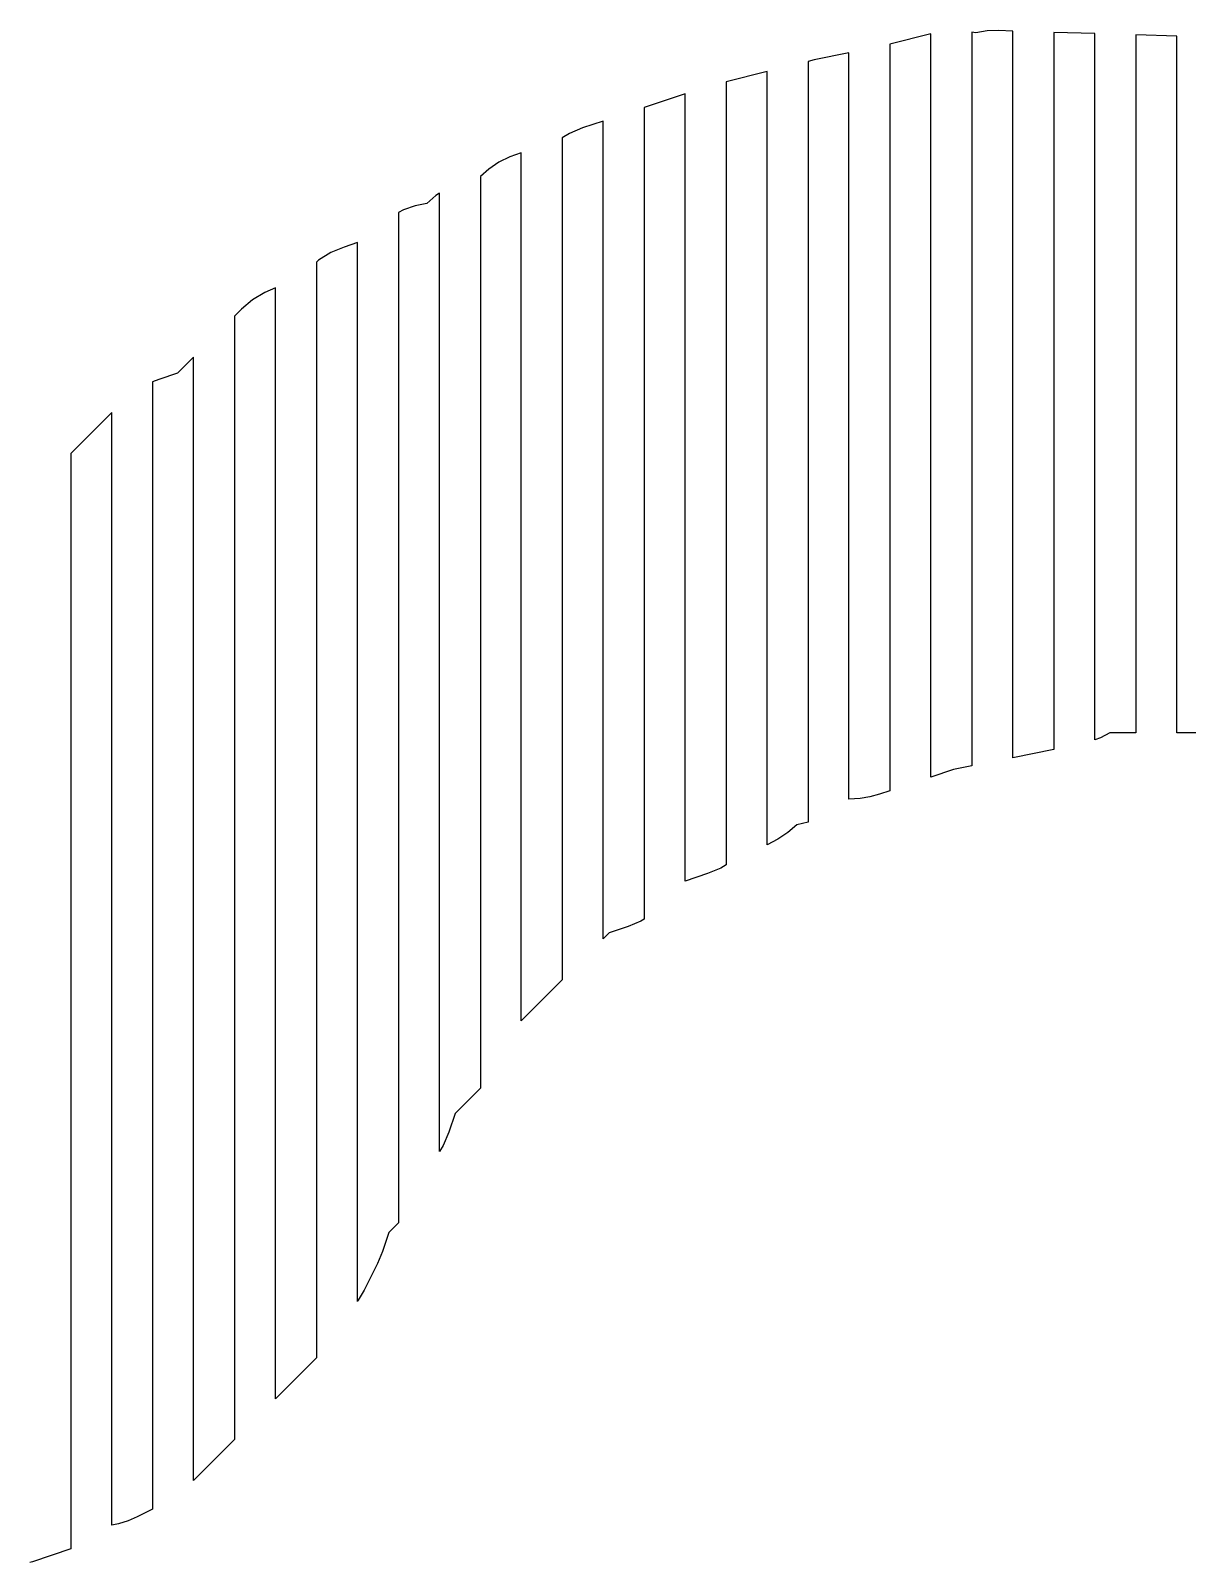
# Model space of a CAD drawing. Header units: metres. Extents: x -6 to 1890, y -8 to 898.
# Drawn here: x 289.7 to 402.6, y 642.8 to 792.4 of the extents above; entities that cross this region are included whole.
import ezdxf

# ---------------------------------------------------------------- set-up
doc = ezdxf.new("R2010")
doc.units = ezdxf.units.M
doc.layers.add('PASSADAS_COMPLETAS', color=1, linetype='CONTINUOUS')
doc.layers.add('PECAS_2D', color=3, linetype='CONTINUOUS')

msp = doc.modelspace()

# ---------------------------------------------------------------- linework, layer by layer
at = {"layer": 'PASSADAS_COMPLETAS'}
msp.add_lwpolyline([(405.578, 723.809), (401.578, 723.809), (401.578, 727.661), (401.578, 728.945), (401.578, 730.23), (401.578, 731.514), (401.578, 732.798), (401.578, 734.082), (401.578, 766.188), (401.578, 767.472), (401.578, 768.756), (401.578, 770.041), (401.578, 771.325), (401.578, 773.893), (401.578, 776.462), (401.578, 777.746), (401.578, 779.03), (401.578, 780.315), (401.578, 781.599), (401.578, 782.883), (401.578, 784.167), (401.578, 785.451), (401.578, 786.736), (401.578, 788.02), (401.578, 791.873), (397.578, 791.998), (397.578, 788.138), (397.578, 786.851), (397.578, 785.565), (397.578, 784.278), (397.578, 782.991), (397.578, 781.705), (397.578, 780.418), (397.578, 779.132), (397.578, 777.845), (397.578, 776.559), (397.578, 773.985), (397.578, 772.699), (397.578, 770.126), (397.578, 768.839), (397.578, 767.552), (397.578, 766.266), (397.578, 764.979), (397.578, 734.101), (397.578, 732.815), (397.578, 731.528), (397.578, 730.242), (397.578, 728.955), (397.578, 727.668), (397.578, 723.809), (395.042, 723.809), (394.124, 723.328), (393.578, 723.117), (393.578, 728.325), (393.578, 729.627), (393.578, 730.929), (393.578, 732.231), (393.578, 733.533), (393.578, 766.083), (393.578, 767.385), (393.578, 768.687), (393.578, 769.989), (393.578, 771.291), (393.578, 773.895), (393.578, 775.197), (393.578, 777.801), (393.578, 779.103), (393.578, 780.405), (393.578, 781.707), (393.578, 783.009), (393.578, 784.311), (393.578, 785.613), (393.578, 786.915), (393.578, 788.217), (393.578, 792.123), (389.578, 792.248), (389.578, 787.057), (389.578, 784.462), (389.578, 783.164), (389.578, 781.867), (389.578, 780.569), (389.578, 779.272), (389.578, 777.974), (389.578, 776.677), (389.578, 775.379), (389.578, 772.784), (389.578, 770.189), (389.578, 768.891), (389.578, 767.593), (389.578, 766.296), (389.578, 764.998), (389.578, 732.559), (389.578, 731.261), (389.578, 729.964), (389.578, 728.666), (389.578, 727.368), (389.578, 722.178), (385.578, 721.378), (385.578, 726.541), (385.578, 727.832), (385.578, 729.123), (385.578, 730.414), (385.578, 731.704), (385.578, 732.995), (385.578, 763.975), (385.578, 765.266), (385.578, 766.556), (385.578, 767.847), (385.578, 769.138), (385.578, 770.429), (385.578, 771.72), (385.578, 774.301), (385.578, 775.592), (385.578, 776.883), (385.578, 778.174), (385.578, 779.464), (385.578, 780.755), (385.578, 782.046), (385.578, 783.337), (385.578, 784.628), (385.578, 785.918), (385.578, 787.209), (385.578, 792.373), (384.188, 792.416), (383.07, 792.382), (381.965, 792.211), (381.578, 792.265), (381.578, 787.052), (381.578, 785.748), (381.578, 784.445), (381.578, 783.141), (381.578, 781.838), (381.578, 780.535), (381.578, 779.231), (381.578, 777.928), (381.578, 776.624), (381.578, 775.321), (381.578, 774.018), (381.578, 771.411), (381.578, 770.107), (381.578, 768.804), (381.578, 767.501), (381.578, 766.197), (381.578, 764.894), (381.578, 763.59), (381.578, 731.005), (381.578, 729.702), (381.578, 728.398), (381.578, 727.095), (381.578, 725.792), (381.578, 720.578), (379.781, 720.219), (377.578, 719.484), (377.578, 724.67), (377.578, 725.967), (377.578, 727.263), (377.578, 728.56), (377.578, 729.856), (377.578, 731.153), (377.578, 762.269), (377.578, 763.565), (377.578, 764.862), (377.578, 766.158), (377.578, 767.455), (377.578, 768.751), (377.578, 771.344), (377.578, 773.937), (377.578, 775.234), (377.578, 776.53), (377.578, 777.827), (377.578, 779.123), (377.578, 780.42), (377.578, 781.716), (377.578, 783.013), (377.578, 784.309), (377.578, 785.606), (377.578, 792.088), (373.578, 791.088), (373.578, 785.879), (373.578, 784.576), (373.578, 783.274), (373.578, 781.971), (373.578, 780.669), (373.578, 779.366), (373.578, 778.064), (373.578, 776.761), (373.578, 775.459), (373.578, 774.157), (373.578, 771.552), (373.578, 768.947), (373.578, 767.644), (373.578, 766.342), (373.578, 765.039), (373.578, 763.737), (373.578, 762.434), (373.578, 728.571), (373.578, 727.268), (373.578, 725.966), (373.578, 724.663), (373.578, 723.361), (373.578, 718.151), (372.563, 717.813), (371.623, 717.554), (370.658, 717.398), (369.578, 717.346), (369.578, 721.251), (369.578, 722.553), (369.578, 723.855), (369.578, 725.157), (369.578, 726.459), (369.578, 727.761), (369.578, 761.61), (369.578, 762.912), (369.578, 764.214), (369.578, 765.516), (369.578, 766.818), (369.578, 768.12), (369.578, 770.724), (369.578, 772.026), (369.578, 773.328), (369.578, 775.931), (369.578, 777.233), (369.578, 778.535), (369.578, 779.837), (369.578, 781.139), (369.578, 782.441), (369.578, 783.743), (369.578, 785.045), (369.578, 790.253), (366.185, 789.563), (365.578, 789.412), (365.578, 784.195), (365.578, 782.891), (365.578, 781.586), (365.578, 780.282), (365.578, 778.978), (365.578, 777.674), (365.578, 776.37), (365.578, 775.066), (365.578, 773.761), (365.578, 771.153), (365.578, 768.545), (365.578, 765.936), (365.578, 764.632), (365.578, 763.328), (365.578, 760.719), (365.578, 726.811), (365.578, 725.506), (365.578, 724.202), (365.578, 722.898), (365.578, 721.594), (365.578, 720.29), (365.578, 715.073), (364.486, 714.84), (363.613, 714.072), (362.636, 713.414), (361.578, 712.886), (361.578, 718.095), (361.578, 719.397), (361.578, 720.699), (361.578, 722.001), (361.578, 723.303), (361.578, 724.606), (361.578, 725.908), (361.578, 758.462), (361.578, 759.764), (361.578, 761.066), (361.578, 762.368), (361.578, 763.671), (361.578, 764.973), (361.578, 767.577), (361.578, 768.879), (361.578, 771.484), (361.578, 772.786), (361.578, 775.39), (361.578, 776.692), (361.578, 777.994), (361.578, 779.296), (361.578, 780.599), (361.578, 781.901), (361.578, 783.203), (361.578, 788.412), (357.578, 787.412), (357.578, 782.226), (357.578, 780.93), (357.578, 779.634), (357.578, 778.337), (357.578, 777.041), (357.578, 775.745), (357.578, 774.448), (357.578, 771.855), (357.578, 770.559), (357.578, 769.263), (357.578, 766.67), (357.578, 764.077), (357.578, 762.781), (357.578, 761.485), (357.578, 760.188), (357.578, 757.596), (357.578, 722.594), (357.578, 721.298), (357.578, 720.002), (357.578, 718.705), (357.578, 717.409), (357.578, 716.113), (357.578, 710.927), (357.051, 710.601), (355.759, 710.057), (353.578, 709.33), (353.578, 714.545), (353.578, 715.849), (353.578, 717.152), (353.578, 718.456), (353.578, 719.76), (353.578, 721.064), (353.578, 756.265), (353.578, 757.569), (353.578, 758.872), (353.578, 760.176), (353.578, 761.48), (353.578, 764.087), (353.578, 765.391), (353.578, 767.999), (353.578, 770.606), (353.578, 771.91), (353.578, 773.214), (353.578, 774.517), (353.578, 775.821), (353.578, 777.125), (353.578, 778.429), (353.578, 779.732), (353.578, 781.036), (353.578, 786.251), (349.578, 784.918), (349.578, 779.717), (349.578, 778.417), (349.578, 777.117), (349.578, 775.816), (349.578, 774.516), (349.578, 773.216), (349.578, 771.916), (349.578, 770.616), (349.578, 769.316), (349.578, 766.715), (349.578, 764.115), (349.578, 761.515), (349.578, 760.214), (349.578, 758.914), (349.578, 757.614), (349.578, 756.314), (349.578, 755.014), (349.578, 718.609), (349.578, 717.309), (349.578, 716.008), (349.578, 714.708), (349.578, 713.408), (349.578, 712.108), (349.578, 705.607), (349.25, 705.408), (348.003, 704.886), (346.163, 704.273), (345.578, 703.688), (345.578, 708.842), (345.578, 710.131), (345.578, 711.42), (345.578, 712.708), (345.578, 713.997), (345.578, 715.286), (345.578, 723.018), (345.578, 752.657), (345.578, 753.945), (345.578, 755.234), (345.578, 756.523), (345.578, 757.811), (345.578, 759.1), (345.578, 761.677), (345.578, 764.255), (345.578, 765.543), (345.578, 768.12), (345.578, 769.409), (345.578, 770.698), (345.578, 771.986), (345.578, 773.275), (345.578, 774.564), (345.578, 775.852), (345.578, 777.141), (345.578, 778.43), (345.578, 783.584), (343.54, 782.905), (342.282, 782.378), (341.578, 781.949), (341.578, 776.807), (341.578, 775.522), (341.578, 774.237), (341.578, 772.951), (341.578, 771.666), (341.578, 770.381), (341.578, 767.81), (341.578, 766.525), (341.578, 765.24), (341.578, 762.669), (341.578, 760.098), (341.578, 758.813), (341.578, 756.242), (341.578, 754.957), (341.578, 753.672), (341.578, 752.386), (341.578, 751.101), (341.578, 749.816), (341.578, 712.541), (341.578, 711.256), (341.578, 709.97), (341.578, 708.685), (341.578, 707.4), (341.578, 706.114), (341.578, 704.829), (341.578, 699.688), (337.578, 695.688), (337.578, 700.826), (337.578, 702.111), (337.578, 703.395), (337.578, 704.68), (337.578, 705.964), (337.578, 707.249), (337.578, 708.533), (337.578, 748.355), (337.578, 749.639), (337.578, 750.924), (337.578, 752.208), (337.578, 753.493), (337.578, 754.777), (337.578, 757.346), (337.578, 759.916), (337.578, 761.2), (337.578, 763.769), (337.578, 765.054), (337.578, 767.623), (337.578, 768.907), (337.578, 770.192), (337.578, 771.477), (337.578, 772.761), (337.578, 774.046), (337.578, 780.469), (336.473, 780.094), (335.393, 779.561), (334.402, 778.896), (333.578, 778.172), (333.578, 773.009), (333.578, 771.718), (333.578, 770.427), (333.578, 769.136), (333.578, 767.845), (333.578, 766.554), (333.578, 765.263), (333.578, 763.973), (333.578, 762.682), (333.578, 760.1), (333.578, 757.518), (333.578, 756.227), (333.578, 753.646), (333.578, 752.355), (333.578, 751.064), (333.578, 749.773), (333.578, 748.482), (333.578, 747.191), (333.578, 745.901), (333.578, 704.593), (333.578, 703.302), (333.578, 702.011), (333.578, 700.72), (333.578, 699.429), (333.578, 698.139), (333.578, 696.848), (333.578, 689.103), (331.105, 686.629), (330.492, 684.79), (329.947, 683.497), (329.578, 682.9), (329.578, 692.005), (329.578, 693.305), (329.578, 694.606), (329.578, 695.906), (329.578, 697.207), (329.578, 698.508), (329.578, 699.808), (329.578, 701.109), (329.578, 744.029), (329.578, 745.329), (329.578, 746.63), (329.578, 747.93), (329.578, 749.231), (329.578, 750.531), (329.578, 753.133), (329.578, 754.433), (329.578, 757.034), (329.578, 758.335), (329.578, 760.936), (329.578, 762.237), (329.578, 763.537), (329.578, 764.838), (329.578, 766.139), (329.578, 767.439), (329.578, 768.74), (329.578, 770.04), (329.578, 771.341), (329.578, 776.543), (329.223, 776.305), (328.341, 775.527), (327.202, 775.291), (326.088, 774.906), (325.578, 774.651), (325.578, 768.156), (325.578, 766.857), (325.578, 765.558), (325.578, 764.259), (325.578, 762.961), (325.578, 761.662), (325.578, 760.363), (325.578, 759.064), (325.578, 756.466), (325.578, 753.868), (325.578, 752.569), (325.578, 749.971), (325.578, 747.373), (325.578, 746.074), (325.578, 744.776), (325.578, 743.477), (325.578, 742.178), (325.578, 740.879), (325.578, 695.416), (325.578, 694.117), (325.578, 692.818), (325.578, 691.519), (325.578, 690.22), (325.578, 688.921), (325.578, 687.622), (325.578, 686.324), (325.578, 685.025), (325.578, 675.932), (324.642, 674.996), (324.029, 673.156), (323.535, 671.964), (322.242, 669.379), (321.658, 668.376), (321.578, 668.272), (321.578, 677.322), (321.578, 678.615), (321.578, 679.908), (321.578, 681.201), (321.578, 682.494), (321.578, 683.787), (321.578, 685.08), (321.578, 686.373), (321.578, 687.666), (321.578, 688.959), (321.578, 738.09), (321.578, 739.383), (321.578, 740.676), (321.578, 741.969), (321.578, 743.262), (321.578, 744.555), (321.578, 748.434), (321.578, 751.02), (321.578, 752.313), (321.578, 754.898), (321.578, 756.191), (321.578, 758.777), (321.578, 760.07), (321.578, 761.363), (321.578, 762.656), (321.578, 763.949), (321.578, 765.242), (321.578, 766.535), (321.578, 771.706), (320.273, 771.272), (318.981, 770.727), (317.781, 769.985), (317.578, 769.811), (317.578, 763.362), (317.578, 762.073), (317.578, 760.783), (317.578, 759.493), (317.578, 758.203), (317.578, 756.914), (317.578, 755.624), (317.578, 754.334), (317.578, 753.044), (317.578, 750.465), (317.578, 747.885), (317.578, 745.306), (317.578, 744.016), (317.578, 741.437), (317.578, 740.147), (317.578, 738.857), (317.578, 737.567), (317.578, 736.278), (317.578, 734.988), (317.578, 680.818), (317.578, 678.239), (317.578, 676.949), (317.578, 675.659), (317.578, 674.369), (317.578, 673.08), (317.578, 671.79), (317.578, 662.762), (313.578, 658.762), (313.578, 665.222), (313.578, 666.514), (313.578, 667.806), (313.578, 669.098), (313.578, 670.39), (313.578, 671.682), (313.578, 672.974), (313.578, 674.267), (313.578, 732.41), (313.578, 733.702), (313.578, 734.994), (313.578, 736.286), (313.578, 737.578), (313.578, 738.87), (313.578, 741.454), (313.578, 742.746), (313.578, 745.331), (313.578, 747.915), (313.578, 749.207), (313.578, 751.791), (313.578, 753.083), (313.578, 754.375), (313.578, 755.667), (313.578, 756.959), (313.578, 758.251), (313.578, 759.543), (313.578, 760.835), (313.578, 767.296), (312.518, 766.849), (311.318, 766.108), (310.253, 765.195), (309.578, 764.52), (309.578, 758.064), (309.578, 756.772), (309.578, 755.481), (309.578, 754.19), (309.578, 752.899), (309.578, 751.607), (309.578, 750.316), (309.578, 747.733), (309.578, 745.151), (309.578, 742.568), (309.578, 741.277), (309.578, 738.695), (309.578, 736.112), (309.578, 734.821), (309.578, 733.529), (309.578, 732.238), (309.578, 730.947), (309.578, 729.656), (309.578, 728.364), (309.578, 668.966), (309.578, 667.674), (309.578, 666.383), (309.578, 665.092), (309.578, 663.801), (309.578, 662.509), (309.578, 661.218), (309.578, 654.762), (305.578, 650.762), (305.578, 657.218), (305.578, 658.509), (305.578, 659.801), (305.578, 661.092), (305.578, 662.383), (305.578, 664.966), (305.578, 724.364), (305.578, 725.656), (305.578, 726.947), (305.578, 728.238), (305.578, 729.529), (305.578, 730.821), (305.578, 733.403), (305.578, 734.695), (305.578, 737.277), (305.578, 739.86), (305.578, 741.151), (305.578, 743.733), (305.578, 746.316), (305.578, 747.607), (305.578, 748.899), (305.578, 750.19), (305.578, 751.481), (305.578, 752.772), (305.578, 754.064), (305.578, 760.52), (304.017, 758.959), (302.177, 758.346), (301.578, 758.093), (301.578, 751.615), (301.578, 750.319), (301.578, 749.024), (301.578, 747.728), (301.578, 746.432), (301.578, 745.137), (301.578, 743.841), (301.578, 742.545), (301.578, 739.954), (301.578, 737.363), (301.578, 734.772), (301.578, 732.18), (301.578, 729.589), (301.578, 726.998), (301.578, 725.702), (301.578, 724.406), (301.578, 723.111), (301.578, 721.815), (301.578, 720.52), (301.578, 719.224), (301.578, 662.216), (301.578, 660.92), (301.578, 659.624), (301.578, 658.329), (301.578, 657.033), (301.578, 655.738), (301.578, 654.442), (301.578, 653.146), (301.578, 647.964), (300.076, 647.213), (299.178, 646.823), (298.241, 646.531), (297.578, 646.4), (297.578, 651.577), (297.578, 652.871), (297.578, 654.165), (297.578, 655.459), (297.578, 656.753), (297.578, 658.047), (297.578, 712.4), (297.578, 713.694), (297.578, 714.988), (297.578, 716.282), (297.578, 717.576), (297.578, 718.87), (297.578, 720.164), (297.578, 721.458), (297.578, 724.047), (297.578, 726.635), (297.578, 729.223), (297.578, 730.517), (297.578, 733.105), (297.578, 735.694), (297.578, 736.988), (297.578, 738.282), (297.578, 739.576), (297.578, 740.87), (297.578, 742.164), (297.578, 743.458), (297.578, 744.752), (297.578, 746.046), (297.578, 747.341), (297.578, 755.105), (293.578, 751.105), (293.578, 743.369), (293.578, 742.08), (293.578, 740.79), (293.578, 739.501), (293.578, 738.212), (293.578, 736.922), (293.578, 735.633), (293.578, 733.054), (293.578, 730.476), (293.578, 727.897), (293.578, 725.318), (293.578, 722.739), (293.578, 720.161), (293.578, 717.582), (293.578, 716.293), (293.578, 715.003), (293.578, 713.714), (293.578, 712.424), (293.578, 711.135), (293.578, 709.846), (293.578, 708.556), (293.578, 707.267), (293.578, 655.693), (293.578, 654.403), (293.578, 653.114), (293.578, 651.825), (293.578, 650.535), (293.578, 649.246), (293.578, 644.089), (289.836, 642.841), (289.578, 642.773)], dxfattribs=at)
at = {"layer": 'PECAS_2D'}
msp.add_lwpolyline([(405.578, 723.809), (401.578, 723.809), (401.578, 727.661), (401.578, 728.945), (401.578, 730.23), (401.578, 731.514), (401.578, 732.798), (401.578, 734.082), (401.578, 766.188), (401.578, 767.472), (401.578, 768.756), (401.578, 770.041), (401.578, 771.325), (401.578, 773.893), (401.578, 776.462), (401.578, 777.746), (401.578, 779.03), (401.578, 780.315), (401.578, 781.599), (401.578, 782.883), (401.578, 784.167), (401.578, 785.451), (401.578, 786.736), (401.578, 788.02), (401.578, 791.873), (397.578, 791.998), (397.578, 788.138), (397.578, 786.851), (397.578, 785.565), (397.578, 784.278), (397.578, 782.991), (397.578, 781.705), (397.578, 780.418), (397.578, 779.132), (397.578, 777.845), (397.578, 776.559), (397.578, 773.985), (397.578, 772.699), (397.578, 770.126), (397.578, 768.839), (397.578, 767.552), (397.578, 766.266), (397.578, 764.979), (397.578, 734.101), (397.578, 732.815), (397.578, 731.528), (397.578, 730.242), (397.578, 728.955), (397.578, 727.668), (397.578, 723.809), (395.042, 723.809), (394.124, 723.328), (393.578, 723.117), (393.578, 728.325), (393.578, 729.627), (393.578, 730.929), (393.578, 732.231), (393.578, 733.533), (393.578, 766.083), (393.578, 767.385), (393.578, 768.687), (393.578, 769.989), (393.578, 771.291), (393.578, 773.895), (393.578, 775.197), (393.578, 777.801), (393.578, 779.103), (393.578, 780.405), (393.578, 781.707), (393.578, 783.009), (393.578, 784.311), (393.578, 785.613), (393.578, 786.915), (393.578, 788.217), (393.578, 792.123), (389.578, 792.248), (389.578, 787.057), (389.578, 784.462), (389.578, 783.164), (389.578, 781.867), (389.578, 780.569), (389.578, 779.272), (389.578, 777.974), (389.578, 776.677), (389.578, 775.379), (389.578, 772.784), (389.578, 770.189), (389.578, 768.891), (389.578, 767.593), (389.578, 766.296), (389.578, 764.998), (389.578, 732.559), (389.578, 731.261), (389.578, 729.964), (389.578, 728.666), (389.578, 727.368), (389.578, 722.178), (385.578, 721.378), (385.578, 726.541), (385.578, 727.832), (385.578, 729.123), (385.578, 730.414), (385.578, 731.704), (385.578, 732.995), (385.578, 763.975), (385.578, 765.266), (385.578, 766.556), (385.578, 767.847), (385.578, 769.138), (385.578, 770.429), (385.578, 771.72), (385.578, 774.301), (385.578, 775.592), (385.578, 776.883), (385.578, 778.174), (385.578, 779.464), (385.578, 780.755), (385.578, 782.046), (385.578, 783.337), (385.578, 784.628), (385.578, 785.918), (385.578, 787.209), (385.578, 792.373), (384.188, 792.416), (383.07, 792.382), (381.965, 792.211), (381.578, 792.265), (381.578, 787.052), (381.578, 785.748), (381.578, 784.445), (381.578, 783.141), (381.578, 781.838), (381.578, 780.535), (381.578, 779.231), (381.578, 777.928), (381.578, 776.624), (381.578, 775.321), (381.578, 774.018), (381.578, 771.411), (381.578, 770.107), (381.578, 768.804), (381.578, 767.501), (381.578, 766.197), (381.578, 764.894), (381.578, 763.59), (381.578, 731.005), (381.578, 729.702), (381.578, 728.398), (381.578, 727.095), (381.578, 725.792), (381.578, 720.578), (379.781, 720.219), (377.578, 719.484), (377.578, 724.67), (377.578, 725.967), (377.578, 727.263), (377.578, 728.56), (377.578, 729.856), (377.578, 731.153), (377.578, 762.269), (377.578, 763.565), (377.578, 764.862), (377.578, 766.158), (377.578, 767.455), (377.578, 768.751), (377.578, 771.344), (377.578, 773.937), (377.578, 775.234), (377.578, 776.53), (377.578, 777.827), (377.578, 779.123), (377.578, 780.42), (377.578, 781.716), (377.578, 783.013), (377.578, 784.309), (377.578, 785.606), (377.578, 792.088), (373.578, 791.088), (373.578, 785.879), (373.578, 784.576), (373.578, 783.274), (373.578, 781.971), (373.578, 780.669), (373.578, 779.366), (373.578, 778.064), (373.578, 776.761), (373.578, 775.459), (373.578, 774.157), (373.578, 771.552), (373.578, 768.947), (373.578, 767.644), (373.578, 766.342), (373.578, 765.039), (373.578, 763.737), (373.578, 762.434), (373.578, 728.571), (373.578, 727.268), (373.578, 725.966), (373.578, 724.663), (373.578, 723.361), (373.578, 718.151), (372.563, 717.813), (371.623, 717.554), (370.658, 717.398), (369.578, 717.346), (369.578, 721.251), (369.578, 722.553), (369.578, 723.855), (369.578, 725.157), (369.578, 726.459), (369.578, 727.761), (369.578, 761.61), (369.578, 762.912), (369.578, 764.214), (369.578, 765.516), (369.578, 766.818), (369.578, 768.12), (369.578, 770.724), (369.578, 772.026), (369.578, 773.328), (369.578, 775.931), (369.578, 777.233), (369.578, 778.535), (369.578, 779.837), (369.578, 781.139), (369.578, 782.441), (369.578, 783.743), (369.578, 785.045), (369.578, 790.253), (366.185, 789.563), (365.578, 789.412), (365.578, 784.195), (365.578, 782.891), (365.578, 781.586), (365.578, 780.282), (365.578, 778.978), (365.578, 777.674), (365.578, 776.37), (365.578, 775.066), (365.578, 773.761), (365.578, 771.153), (365.578, 768.545), (365.578, 765.936), (365.578, 764.632), (365.578, 763.328), (365.578, 760.719), (365.578, 726.811), (365.578, 725.506), (365.578, 724.202), (365.578, 722.898), (365.578, 721.594), (365.578, 720.29), (365.578, 715.073), (364.486, 714.84), (363.613, 714.072), (362.636, 713.414), (361.578, 712.886), (361.578, 718.095), (361.578, 719.397), (361.578, 720.699), (361.578, 722.001), (361.578, 723.303), (361.578, 724.606), (361.578, 725.908), (361.578, 758.462), (361.578, 759.764), (361.578, 761.066), (361.578, 762.368), (361.578, 763.671), (361.578, 764.973), (361.578, 767.577), (361.578, 768.879), (361.578, 771.484), (361.578, 772.786), (361.578, 775.39), (361.578, 776.692), (361.578, 777.994), (361.578, 779.296), (361.578, 780.599), (361.578, 781.901), (361.578, 783.203), (361.578, 788.412), (357.578, 787.412), (357.578, 782.226), (357.578, 780.93), (357.578, 779.634), (357.578, 778.337), (357.578, 777.041), (357.578, 775.745), (357.578, 774.448), (357.578, 771.855), (357.578, 770.559), (357.578, 769.263), (357.578, 766.67), (357.578, 764.077), (357.578, 762.781), (357.578, 761.485), (357.578, 760.188), (357.578, 757.596), (357.578, 722.594), (357.578, 721.298), (357.578, 720.002), (357.578, 718.705), (357.578, 717.409), (357.578, 716.113), (357.578, 710.927), (357.051, 710.601), (355.759, 710.057), (353.578, 709.33), (353.578, 714.545), (353.578, 715.849), (353.578, 717.152), (353.578, 718.456), (353.578, 719.76), (353.578, 721.064), (353.578, 756.265), (353.578, 757.569), (353.578, 758.872), (353.578, 760.176), (353.578, 761.48), (353.578, 764.087), (353.578, 765.391), (353.578, 767.999), (353.578, 770.606), (353.578, 771.91), (353.578, 773.214), (353.578, 774.517), (353.578, 775.821), (353.578, 777.125), (353.578, 778.429), (353.578, 779.732), (353.578, 781.036), (353.578, 786.251), (349.578, 784.918), (349.578, 779.717), (349.578, 778.417), (349.578, 777.117), (349.578, 775.816), (349.578, 774.516), (349.578, 773.216), (349.578, 771.916), (349.578, 770.616), (349.578, 769.316), (349.578, 766.715), (349.578, 764.115), (349.578, 761.515), (349.578, 760.214), (349.578, 758.914), (349.578, 757.614), (349.578, 756.314), (349.578, 755.014), (349.578, 718.609), (349.578, 717.309), (349.578, 716.008), (349.578, 714.708), (349.578, 713.408), (349.578, 712.108), (349.578, 705.607), (349.25, 705.408), (348.003, 704.886), (346.163, 704.273), (345.578, 703.688), (345.578, 708.842), (345.578, 710.131), (345.578, 711.42), (345.578, 712.708), (345.578, 713.997), (345.578, 715.286), (345.578, 723.018), (345.578, 752.657), (345.578, 753.945), (345.578, 755.234), (345.578, 756.523), (345.578, 757.811), (345.578, 759.1), (345.578, 761.677), (345.578, 764.255), (345.578, 765.543), (345.578, 768.12), (345.578, 769.409), (345.578, 770.698), (345.578, 771.986), (345.578, 773.275), (345.578, 774.564), (345.578, 775.852), (345.578, 777.141), (345.578, 778.43), (345.578, 783.584), (343.54, 782.905), (342.282, 782.378), (341.578, 781.949), (341.578, 776.807), (341.578, 775.522), (341.578, 774.237), (341.578, 772.951), (341.578, 771.666), (341.578, 770.381), (341.578, 767.81), (341.578, 766.525), (341.578, 765.24), (341.578, 762.669), (341.578, 760.098), (341.578, 758.813), (341.578, 756.242), (341.578, 754.957), (341.578, 753.672), (341.578, 752.386), (341.578, 751.101), (341.578, 749.816), (341.578, 712.541), (341.578, 711.256), (341.578, 709.97), (341.578, 708.685), (341.578, 707.4), (341.578, 706.114), (341.578, 704.829), (341.578, 699.688), (337.578, 695.688), (337.578, 700.826), (337.578, 702.111), (337.578, 703.395), (337.578, 704.68), (337.578, 705.964), (337.578, 707.249), (337.578, 708.533), (337.578, 748.355), (337.578, 749.639), (337.578, 750.924), (337.578, 752.208), (337.578, 753.493), (337.578, 754.777), (337.578, 757.346), (337.578, 759.916), (337.578, 761.2), (337.578, 763.769), (337.578, 765.054), (337.578, 767.623), (337.578, 768.907), (337.578, 770.192), (337.578, 771.477), (337.578, 772.761), (337.578, 774.046), (337.578, 780.469), (336.473, 780.094), (335.393, 779.561), (334.402, 778.896), (333.578, 778.172), (333.578, 773.009), (333.578, 771.718), (333.578, 770.427), (333.578, 769.136), (333.578, 767.845), (333.578, 766.554), (333.578, 765.263), (333.578, 763.973), (333.578, 762.682), (333.578, 760.1), (333.578, 757.518), (333.578, 756.227), (333.578, 753.646), (333.578, 752.355), (333.578, 751.064), (333.578, 749.773), (333.578, 748.482), (333.578, 747.191), (333.578, 745.901), (333.578, 704.593), (333.578, 703.302), (333.578, 702.011), (333.578, 700.72), (333.578, 699.429), (333.578, 698.139), (333.578, 696.848), (333.578, 689.103), (331.105, 686.629), (330.492, 684.79), (329.947, 683.497), (329.578, 682.9), (329.578, 692.005), (329.578, 693.305), (329.578, 694.606), (329.578, 695.906), (329.578, 697.207), (329.578, 698.508), (329.578, 699.808), (329.578, 701.109), (329.578, 744.029), (329.578, 745.329), (329.578, 746.63), (329.578, 747.93), (329.578, 749.231), (329.578, 750.531), (329.578, 753.133), (329.578, 754.433), (329.578, 757.034), (329.578, 758.335), (329.578, 760.936), (329.578, 762.237), (329.578, 763.537), (329.578, 764.838), (329.578, 766.139), (329.578, 767.439), (329.578, 768.74), (329.578, 770.04), (329.578, 771.341), (329.578, 776.543), (329.223, 776.305), (328.341, 775.527), (327.202, 775.291), (326.088, 774.906), (325.578, 774.651), (325.578, 768.156), (325.578, 766.857), (325.578, 765.558), (325.578, 764.259), (325.578, 762.961), (325.578, 761.662), (325.578, 760.363), (325.578, 759.064), (325.578, 756.466), (325.578, 753.868), (325.578, 752.569), (325.578, 749.971), (325.578, 747.373), (325.578, 746.074), (325.578, 744.776), (325.578, 743.477), (325.578, 742.178), (325.578, 740.879), (325.578, 695.416), (325.578, 694.117), (325.578, 692.818), (325.578, 691.519), (325.578, 690.22), (325.578, 688.921), (325.578, 687.622), (325.578, 686.324), (325.578, 685.025), (325.578, 675.932), (324.642, 674.996), (324.029, 673.156), (323.535, 671.964), (322.242, 669.379), (321.658, 668.376), (321.578, 668.272), (321.578, 677.322), (321.578, 678.615), (321.578, 679.908), (321.578, 681.201), (321.578, 682.494), (321.578, 683.787), (321.578, 685.08), (321.578, 686.373), (321.578, 687.666), (321.578, 688.959), (321.578, 738.09), (321.578, 739.383), (321.578, 740.676), (321.578, 741.969), (321.578, 743.262), (321.578, 744.555), (321.578, 748.434), (321.578, 751.02), (321.578, 752.313), (321.578, 754.898), (321.578, 756.191), (321.578, 758.777), (321.578, 760.07), (321.578, 761.363), (321.578, 762.656), (321.578, 763.949), (321.578, 765.242), (321.578, 766.535), (321.578, 771.706), (320.273, 771.272), (318.981, 770.727), (317.781, 769.985), (317.578, 769.811), (317.578, 763.362), (317.578, 762.073), (317.578, 760.783), (317.578, 759.493), (317.578, 758.203), (317.578, 756.914), (317.578, 755.624), (317.578, 754.334), (317.578, 753.044), (317.578, 750.465), (317.578, 747.885), (317.578, 745.306), (317.578, 744.016), (317.578, 741.437), (317.578, 740.147), (317.578, 738.857), (317.578, 737.567), (317.578, 736.278), (317.578, 734.988), (317.578, 680.818), (317.578, 678.239), (317.578, 676.949), (317.578, 675.659), (317.578, 674.369), (317.578, 673.08), (317.578, 671.79), (317.578, 662.762), (313.578, 658.762), (313.578, 665.222), (313.578, 666.514), (313.578, 667.806), (313.578, 669.098), (313.578, 670.39), (313.578, 671.682), (313.578, 672.974), (313.578, 674.267), (313.578, 732.41), (313.578, 733.702), (313.578, 734.994), (313.578, 736.286), (313.578, 737.578), (313.578, 738.87), (313.578, 741.454), (313.578, 742.746), (313.578, 745.331), (313.578, 747.915), (313.578, 749.207), (313.578, 751.791), (313.578, 753.083), (313.578, 754.375), (313.578, 755.667), (313.578, 756.959), (313.578, 758.251), (313.578, 759.543), (313.578, 760.835), (313.578, 767.296), (312.518, 766.849), (311.318, 766.108), (310.253, 765.195), (309.578, 764.52), (309.578, 758.064), (309.578, 756.772), (309.578, 755.481), (309.578, 754.19), (309.578, 752.899), (309.578, 751.607), (309.578, 750.316), (309.578, 747.733), (309.578, 745.151), (309.578, 742.568), (309.578, 741.277), (309.578, 738.695), (309.578, 736.112), (309.578, 734.821), (309.578, 733.529), (309.578, 732.238), (309.578, 730.947), (309.578, 729.656), (309.578, 728.364), (309.578, 668.966), (309.578, 667.674), (309.578, 666.383), (309.578, 665.092), (309.578, 663.801), (309.578, 662.509), (309.578, 661.218), (309.578, 654.762), (305.578, 650.762), (305.578, 657.218), (305.578, 658.509), (305.578, 659.801), (305.578, 661.092), (305.578, 662.383), (305.578, 664.966), (305.578, 724.364), (305.578, 725.656), (305.578, 726.947), (305.578, 728.238), (305.578, 729.529), (305.578, 730.821), (305.578, 733.403), (305.578, 734.695), (305.578, 737.277), (305.578, 739.86), (305.578, 741.151), (305.578, 743.733), (305.578, 746.316), (305.578, 747.607), (305.578, 748.899), (305.578, 750.19), (305.578, 751.481), (305.578, 752.772), (305.578, 754.064), (305.578, 760.52), (304.017, 758.959), (302.177, 758.346), (301.578, 758.093), (301.578, 751.615), (301.578, 750.319), (301.578, 749.024), (301.578, 747.728), (301.578, 746.432), (301.578, 745.137), (301.578, 743.841), (301.578, 742.545), (301.578, 739.954), (301.578, 737.363), (301.578, 734.772), (301.578, 732.18), (301.578, 729.589), (301.578, 726.998), (301.578, 725.702), (301.578, 724.406), (301.578, 723.111), (301.578, 721.815), (301.578, 720.52), (301.578, 719.224), (301.578, 662.216), (301.578, 660.92), (301.578, 659.624), (301.578, 658.329), (301.578, 657.033), (301.578, 655.738), (301.578, 654.442), (301.578, 653.146), (301.578, 647.964), (300.076, 647.213), (299.178, 646.823), (298.241, 646.531), (297.578, 646.4), (297.578, 651.577), (297.578, 652.871), (297.578, 654.165), (297.578, 655.459), (297.578, 656.753), (297.578, 658.047), (297.578, 712.4), (297.578, 713.694), (297.578, 714.988), (297.578, 716.282), (297.578, 717.576), (297.578, 718.87), (297.578, 720.164), (297.578, 721.458), (297.578, 724.047), (297.578, 726.635), (297.578, 729.223), (297.578, 730.517), (297.578, 733.105), (297.578, 735.694), (297.578, 736.988), (297.578, 738.282), (297.578, 739.576), (297.578, 740.87), (297.578, 742.164), (297.578, 743.458), (297.578, 744.752), (297.578, 746.046), (297.578, 747.341), (297.578, 755.105), (293.578, 751.105), (293.578, 743.369), (293.578, 742.08), (293.578, 740.79), (293.578, 739.501), (293.578, 738.212), (293.578, 736.922), (293.578, 735.633), (293.578, 733.054), (293.578, 730.476), (293.578, 727.897), (293.578, 725.318), (293.578, 722.739), (293.578, 720.161), (293.578, 717.582), (293.578, 716.293), (293.578, 715.003), (293.578, 713.714), (293.578, 712.424), (293.578, 711.135), (293.578, 709.846), (293.578, 708.556), (293.578, 707.267), (293.578, 655.693), (293.578, 654.403), (293.578, 653.114), (293.578, 651.825), (293.578, 650.535), (293.578, 649.246), (293.578, 644.089), (289.836, 642.841), (289.578, 642.773)], dxfattribs=at)

doc.saveas('drawing.dxf')
